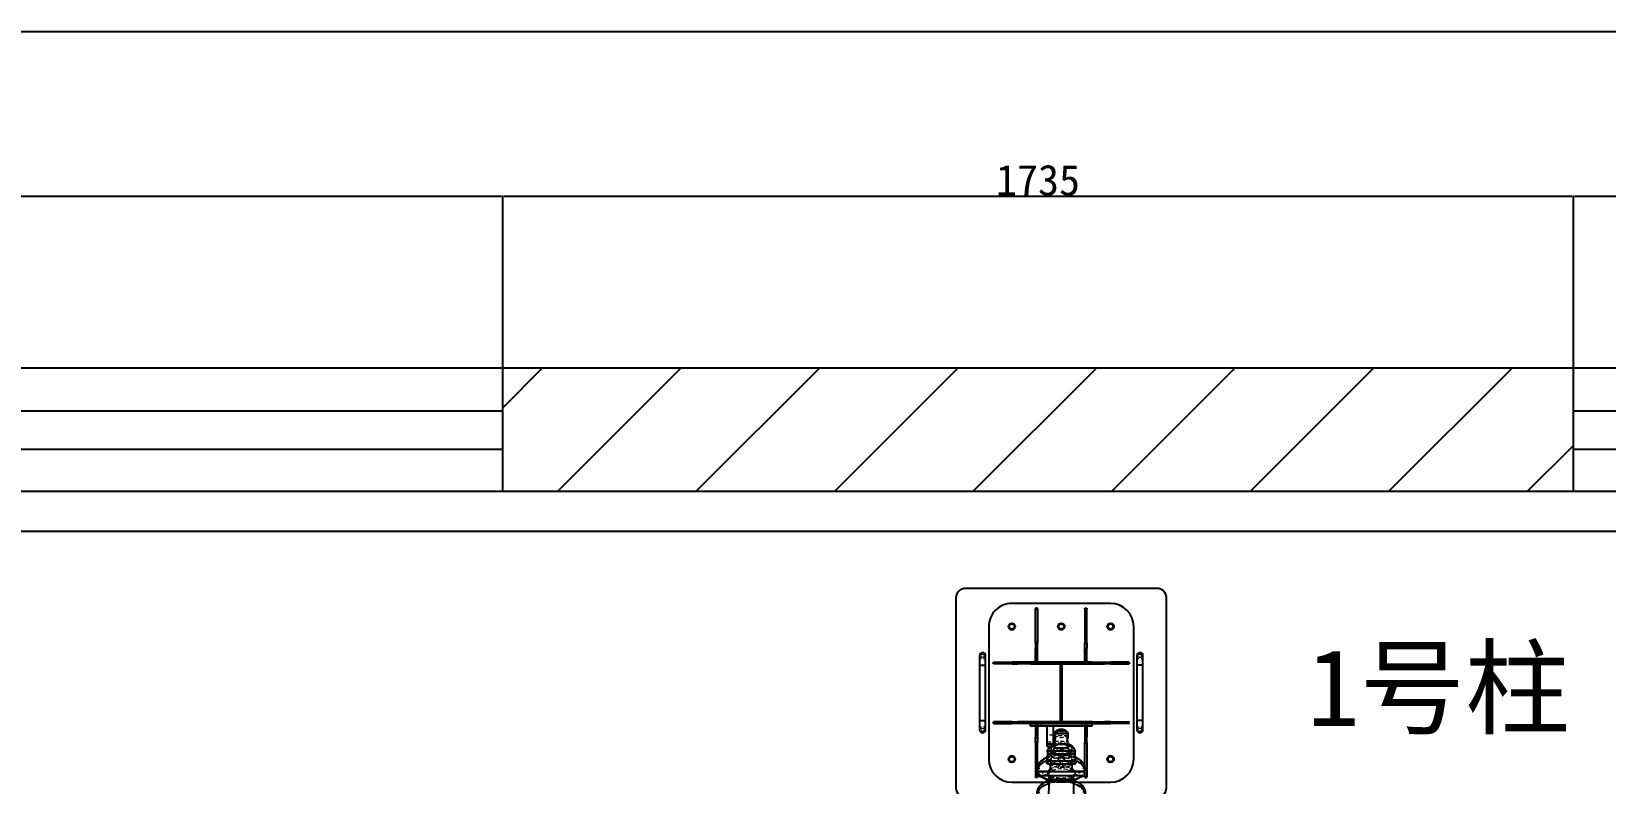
# Model space of a CAD drawing. Header units: millimetres. Extents: x 25083 to 52777, y 24772 to 45779.
# Drawn here: x 31513 to 34064, y 34560 to 35780 of the extents above; entities that cross this region are included whole.
import ezdxf

# ---------------------------------------------------------------- set-up
doc = ezdxf.new("R2010")
doc.units = ezdxf.units.MM
doc.linetypes.add('HIDDEN', pattern=[9.525, 6.35, -3.175])
doc.styles.get("Standard").update_dxf_attribs({"font": ''})
doc.styles.get('Standard').set_extended_font_data('SimSun')
doc.dimstyles.new('ISO-25', dxfattribs={"dimtxt": 2.5, "dimasz": 2.5, "dimexe": 1.25, "dimexo": 0.625, "dimtad": 1, "dimtxsty": 'Standard', "dimcen": 2.5, "dimadec": 0, "dimazin": 0, "dimtfac": 1, "dimtmove": 0, "dimatfit": 3, "dimfxl": 1, "dimarcsym": 0})

# ---------------------------------------------------------------- blocks, each defined once
blk = doc.blocks.new('*D731')
at = {"color": 0, "lineweight": -2}
for p, q in [((61615.6, 16427.5), (61615.6, 17174.5)), ((61618.1, 17173.3), (73543.1, 17173.3)), ((73545.6, 16427.5), (73545.6, 17174.5))]:
    blk.add_line(p, q, dxfattribs=at)
at = {"color": 0}
for points in [[(61618.1, 17173.7), (61618.1, 17172.9), (61615.6, 17173.3)], [(73543.1, 17172.9), (73543.1, 17173.7), (73545.6, 17173.3)]]:
    blk.add_solid(points, dxfattribs=at)
at = {"layer": 'DEFPOINTS', "color": 0}
for p in [(73545.6, 17173.3), (61615.6, 16426.9), (73545.6, 16426.9)]:
    blk.add_point(p, dxfattribs=at)
at = {"color": 0, "insert": (67580.6, 17199.2), "char_height": 50, "attachment_point": 5}
blk.add_mtext('11930', dxfattribs=at)
blk = doc.blocks.new('*D733')
at = {"color": 0, "lineweight": -2}
for p, q in [((62335.6, 16627.5), (62335.6, 16907.4)), ((62338.1, 16906.2), (64673.1, 16906.2)), ((64675.6, 16627.5), (64675.6, 16907.4))]:
    blk.add_line(p, q, dxfattribs=at)
at = {"color": 0}
for points in [[(62338.1, 16906.6), (62338.1, 16905.8), (62335.6, 16906.2)], [(64673.1, 16905.8), (64673.1, 16906.6), (64675.6, 16906.2)]]:
    blk.add_solid(points, dxfattribs=at)
at = {"layer": 'DEFPOINTS', "color": 0}
for p in [(64675.6, 16906.2), (62335.6, 16626.9), (64675.6, 16626.9)]:
    blk.add_point(p, dxfattribs=at)
at = {"color": 0, "insert": (63505.6, 16932.1), "char_height": 50, "attachment_point": 5}
blk.add_mtext('2340', dxfattribs=at)
blk = doc.blocks.new('*D734')
at = {"color": 0, "lineweight": -2}
for p, q in [((64675.6, 16627.5), (64675.6, 16907.4)), ((64678.1, 16906.2), (66408.1, 16906.2)), ((66410.6, 16627.5), (66410.6, 16907.4))]:
    blk.add_line(p, q, dxfattribs=at)
at = {"color": 0}
for points in [[(64678.1, 16906.6), (64678.1, 16905.8), (64675.6, 16906.2)], [(66408.1, 16905.8), (66408.1, 16906.6), (66410.6, 16906.2)]]:
    blk.add_solid(points, dxfattribs=at)
at = {"layer": 'DEFPOINTS', "color": 0}
for p in [(66410.6, 16906.2), (64675.6, 16626.9), (66410.6, 16626.9)]:
    blk.add_point(p, dxfattribs=at)
at = {"color": 0, "insert": (65543.1, 16931.8), "char_height": 50, "attachment_point": 5}
blk.add_mtext('1735', dxfattribs=at)
blk = doc.blocks.new('*D735')
at = {"color": 0, "lineweight": -2}
for p, q in [((66410.6, 16627.5), (66410.6, 16907.4)), ((66413.1, 16906.2), (68748.1, 16906.2)), ((68750.6, 16627.5), (68750.6, 16907.4))]:
    blk.add_line(p, q, dxfattribs=at)
at = {"color": 0}
for points in [[(66413.1, 16906.6), (66413.1, 16905.8), (66410.6, 16906.2)], [(68748.1, 16905.8), (68748.1, 16906.6), (68750.6, 16906.2)]]:
    blk.add_solid(points, dxfattribs=at)
at = {"layer": 'DEFPOINTS', "color": 0}
for p in [(68750.6, 16906.2), (66410.6, 16626.9), (68750.6, 16626.9)]:
    blk.add_point(p, dxfattribs=at)
at = {"color": 0, "insert": (67580.6, 16932.1), "char_height": 50, "attachment_point": 5}
blk.add_mtext('2340', dxfattribs=at)
blk = doc.blocks.new('*D925')
at = {"color": 0, "lineweight": -2}
for p, q in [((29677.9, 34881.7), (29677.9, 32448.3)), ((40733, 34757.6), (40733, 32448.3)), ((29680.4, 32449.5), (40730.5, 32449.5))]:
    blk.add_line(p, q, dxfattribs=at)
at = {"color": 0}
for points in [[(29680.4, 32450), (29680.4, 32449.1), (29677.9, 32449.5)], [(40730.5, 32449.1), (40730.5, 32450), (40733, 32449.5)]]:
    blk.add_solid(points, dxfattribs=at)
at = {"layer": 'DEFPOINTS', "color": 0}
for p in [(29677.9, 34882.3), (40733, 34758.3), (40733, 32449.5)]:
    blk.add_point(p, dxfattribs=at)
at = {"color": 0, "insert": (35205.4, 32451.6), "char_height": 2.5, "attachment_point": 5}
blk.add_mtext('11055,15', dxfattribs=at)
blk = doc.blocks.new('zw$9518')
at = {"color": 7, "linetype": 'Continuous', "lineweight": 25}
for p, q in [((277.5, 287.5), (62.5, 287.5)), ((125, 302.5), (110, 302.5)), ((110, 292.5), (125, 292.5)), ((215, 302.5), (125, 302.5)), ((125, 292.5), (215, 292.5)), ((230, 302.5), (215, 302.5)), ((215, 292.5), (230, 292.5)), ((120, 280), (123, 280)), ((120, 279.5), (120, 280)), ((123, 279.5), (120, 279.5)), ((120, 279.5), (120, 249.7)), ((123, 280), (123, 279.5)), ((123, 249.7), (123, 279.5)), ((220, 280), (217, 280)), ((217, 280), (217, 279.5)), ((217, 279.5), (220, 279.5)), ((217, 249.7), (217, 279.5)), ((220, 279.5), (220, 280)), ((220, 279.5), (220, 249.7)), ((25, 250), (25, 90)), ((120, 249.7), (123, 249.7)), ((120, 240.2), (120, 249.7)), ((123, 240.2), (120, 240.2)), ((120, 220), (120, 240.2)), ((123, 249.7), (123, 240.2)), ((123, 220), (123, 240.2)), ((220, 249.7), (217, 249.7)), ((217, 249.7), (217, 240.2)), ((217, 240.2), (220, 240.2)), ((217, 220), (217, 240.2)), ((220, 240.2), (220, 249.7)), ((220, 220), (220, 240.2)), ((315, 196.5), (315, 250)), ((32.5, 208.5), (32.5, 211.5)), ((32.5, 211.5), (33.9, 211.5)), ((33.9, 208.5), (32.5, 208.5)), ((33.9, 211.5), (33.9, 208.5)), ((89.6, 211.5), (33.9, 211.5)), ((33.9, 208.5), (89.6, 208.5)), ((89.6, 208.5), (89.6, 211.5)), ((89.6, 211.5), (98.2, 211.5)), ((98.2, 208.5), (89.6, 208.5)), ((98.2, 211.5), (98.2, 208.5)), ((120, 211.5), (98.2, 211.5)), ((120, 208.5), (98.2, 208.5)), ((120, 220), (120, 120)), ((123, 220), (120, 220)), ((123, 120), (123, 220)), ((220, 220), (217, 220)), ((217, 220), (217, 120)), ((224, 220), (220, 220)), ((220, 120), (220, 220)), ((224, 220), (224, 120)), ((224, 211.5), (241.8, 211.5)), ((224, 208.5), (241.8, 208.5)), ((241.8, 211.5), (241.8, 208.5)), ((250.4, 211.5), (241.8, 211.5)), ((241.8, 208.5), (250.4, 208.5)), ((250.4, 208.5), (250.4, 211.5)), ((250.4, 211.5), (306.1, 211.5)), ((289.4, 208.5), (250.4, 208.5)), ((299.3, 208.5), (296.4, 208.5)), ((297.5, 205.9), (297.5, 187.7)), ((297.5, 134.1), (297.5, 205.9)), ((306.1, 208.5), (302.9, 208.5)), ((310.3, 192.4), (303.9, 207.7)), ((303.9, 132.3), (303.9, 207.7)), ((306.1, 211.5), (306.1, 208.5)), ((307.5, 211.5), (306.1, 211.5)), ((306.1, 208.5), (307.5, 208.5)), ((307.5, 208.5), (307.5, 211.5)), ((239.6, 181), (236, 181)), ((240.2, 181), (237.2, 181)), ((243.1, 180.5), (244, 180.3)), ((248.4, 180.9), (247.9, 180.9)), ((259.1, 180.9), (248.5, 180.9)), ((259.1, 180.9), (259.1, 180.9)), ((259.1, 159.1), (259.1, 180.9)), ((259.1, 159.1), (259.1, 180.9)), ((264.1, 187.4), (264.1, 185.9)), ((268.8, 192.4), (265.5, 192.4)), ((280.1, 192.4), (269.1, 192.4)), ((280.1, 192.4), (280.1, 192.4)), ((280.1, 147.6), (280.1, 192.4)), ((280.1, 147.6), (280.1, 192.4)), ((285.1, 147.6), (285.1, 192.4)), ((297.5, 187.7), (285.1, 187.7)), ((297.5, 152.3), (297.5, 187.7)), ((310.3, 147.6), (310.3, 192.4)), ((342.5, 190.5), (313.3, 190.3)), ((217, 171.5), (123, 171.5)), ((123, 171.5), (123, 168.5)), ((123, 168.5), (217, 168.5)), ((217, 168.5), (217, 171.5)), ((253, 157.5), (224, 157.5)), ((232, 163), (232, 177)), ((236, 159), (239.6, 159)), ((237.2, 159), (240.2, 159)), ((247.9, 159.1), (248.5, 159.1)), ((248.5, 159.1), (259.1, 159.1)), ((253, 147.5), (253, 157.5)), ((253, 157.5), (257, 157.5)), ((257, 157.5), (257, 147.5)), ((259.1, 159.1), (259.1, 159.1)), ((264.1, 154.1), (264.1, 152.6)), ((32.5, 131.5), (32.5, 128.5)), ((33.9, 131.5), (32.5, 131.5)), ((32.5, 128.5), (33.9, 128.5)), ((33.9, 128.5), (33.9, 131.5)), ((33.9, 131.5), (89.6, 131.5)), ((89.6, 128.5), (33.9, 128.5)), ((89.6, 131.5), (89.6, 128.5)), ((98.2, 131.5), (89.6, 131.5)), ((89.6, 128.5), (98.2, 128.5)), ((98.2, 128.5), (98.2, 131.5)), ((120, 131.5), (98.2, 131.5)), ((120, 128.5), (98.2, 128.5)), ((253, 147.5), (224, 147.5)), ((224, 131.5), (241.8, 131.5)), ((224, 128.5), (241.8, 128.5)), ((241.8, 128.5), (241.8, 131.5)), ((241.8, 131.5), (250.4, 131.5)), ((250.4, 128.5), (241.8, 128.5)), ((250.4, 131.5), (250.4, 128.5)), ((289.4, 131.5), (250.4, 131.5)), ((250.4, 128.5), (306.1, 128.5)), ((257, 147.5), (253, 147.5)), ((265.5, 147.6), (268.8, 147.6)), ((269.1, 147.6), (280.1, 147.6)), ((280.1, 147.6), (280.1, 147.6)), ((285.1, 152.3), (297.5, 152.3)), ((299.3, 131.5), (296.4, 131.5)), ((297.5, 152.3), (297.5, 134.1)), ((306.1, 131.5), (302.9, 131.5)), ((303.9, 132.3), (310.3, 147.6)), ((306.1, 128.5), (306.1, 131.5)), ((306.1, 131.5), (307.5, 131.5)), ((307.5, 128.5), (306.1, 128.5)), ((307.5, 131.5), (307.5, 128.5)), ((313.3, 149.7), (342.5, 149.5)), ((315, 90), (315, 143.5)), ((120, 120), (123, 120)), ((120, 120), (120, 99.8)), ((123, 120), (123, 99.8)), ((217, 120), (220, 120)), ((217, 120), (217, 99.8)), ((224, 120), (220, 120)), ((220, 120), (220, 99.8)), ((123, 99.8), (120, 99.8)), ((120, 99.8), (120, 90.3)), ((120, 90.3), (123, 90.3)), ((120, 60.5), (120, 90.3)), ((123, 90.3), (123, 99.8)), ((123, 90.3), (123, 60.5)), ((217, 99.8), (220, 99.8)), ((217, 90.3), (217, 99.8)), ((220, 90.3), (217, 90.3)), ((217, 90.3), (217, 60.5)), ((220, 99.8), (220, 90.3)), ((220, 60.5), (220, 90.3)), ((62.5, 52.5), (277.5, 52.5)), ((123, 60.5), (120, 60.5)), ((120, 60.5), (120, 60)), ((120, 60), (123, 60)), ((123, 60), (123, 60.5)), ((217, 60.5), (220, 60.5)), ((217, 60), (217, 60.5)), ((220, 60), (217, 60)), ((220, 60.5), (220, 60)), ((125, 47.5), (110, 47.5)), ((110, 37.5), (125, 37.5)), ((215, 47.5), (125, 47.5)), ((125, 37.5), (215, 37.5)), ((230, 47.5), (215, 47.5)), ((215, 37.5), (230, 37.5))]:
    blk.add_line(p, q, dxfattribs=at)
at = {"color": 8, "linetype": 'Continuous', "lineweight": 25}
for p, q in [((125, 302.5), (125, 292.5)), ((215, 302.5), (215, 292.5)), ((236, 159), (236, 181)), ((237, 181), (237.2, 181)), ((264.1, 152.6), (264.1, 187.4)), ((264.1, 154.1), (264.1, 185.9)), ((269.1, 147.6), (269.1, 192.4)), ((313.3, 149.7), (313.3, 190.3)), ((237.2, 159), (237, 159)), ((125, 37.5), (125, 47.5)), ((215, 37.5), (215, 47.5))]:
    blk.add_line(p, q, dxfattribs=at)
at = {"color": 7, "linetype": 'HIDDEN', "lineweight": 18}
for p, q in [((125, 292.5), (125, 302.5)), ((215, 292.5), (215, 302.5)), ((123, 252), (120, 252)), ((120, 243), (123, 243)), ((123, 235), (120, 235)), ((220, 252), (217, 252)), ((217, 243), (220, 243)), ((217, 235), (220, 235)), ((88, 211.5), (88, 208.5)), ((97, 208.5), (97, 211.5)), ((102, 211.5), (102, 208.5)), ((220, 212), (217, 212)), ((224, 212), (220, 212)), ((220, 211.5), (224, 211.5)), ((220, 208.5), (224, 208.5)), ((238, 211.5), (238, 208.5)), ((243, 211.5), (243, 208.5)), ((252, 208.5), (252, 211.5)), ((296.4, 208.5), (289.4, 208.5)), ((302.9, 208.5), (299.3, 208.5)), ((217, 203), (220, 203)), ((220, 203), (224, 203)), ((236, 181), (236, 159)), ((239.5, 180.9), (239.5, 159.1)), ((256.9, 180.9), (248.4, 180.9)), ((248.5, 159.1), (248.5, 180.9)), ((264.1, 187.4), (264.1, 152.6)), ((264.1, 185.9), (264.1, 154.1)), ((274.9, 192.4), (268.8, 192.4)), ((269.1, 192.4), (269.1, 147.6)), ((285.1, 187.7), (279.2, 187.7)), ((328.3, 190.5), (303.3, 190.3)), ((313.3, 190.3), (313.3, 149.7)), ((315, 143.5), (315, 196.5)), ((238.5, 157.5), (238.5, 147.5)), ((248.5, 159.1), (256.9, 159.1)), ((249.5, 147.5), (249.5, 157.5)), ((253, 157.5), (253, 147.5)), ((256.9, 159.1), (257, 159.1)), ((88, 131.5), (88, 128.5)), ((97, 128.5), (97, 131.5)), ((102, 128.5), (102, 131.5)), ((220, 137), (217, 137)), ((217, 128), (220, 128)), ((224, 137), (220, 137)), ((220, 131.5), (224, 131.5)), ((220, 128.5), (224, 128.5)), ((220, 128), (224, 128)), ((238, 128.5), (238, 131.5)), ((243, 131.5), (243, 128.5)), ((252, 128.5), (252, 131.5)), ((268.8, 147.6), (274.9, 147.6)), ((279.2, 152.3), (285.1, 152.3)), ((296.4, 131.5), (289.4, 131.5)), ((302.9, 131.5), (299.3, 131.5)), ((303.3, 149.7), (328.3, 149.5)), ((123, 105), (120, 105)), ((217, 105), (220, 105)), ((123, 97), (120, 97)), ((120, 88), (123, 88)), ((220, 97), (217, 97)), ((217, 88), (220, 88)), ((125, 47.5), (125, 37.5)), ((215, 47.5), (215, 37.5))]:
    blk.add_line(p, q, dxfattribs=at)
blk.add_lwpolyline([(0, 15), (0, 325, -0.414214), (15, 340), (325, 340, -0.414214), (340, 325), (340, 15, -0.414214), (325, 0), (15, 0, -0.414214)], format="xyb", close=True)
at = {"color": 7, "linetype": 'HIDDEN', "lineweight": 18, "flags": 128}
for points in [[(289.8, 134.1), (288, 134.3), (286.1, 134.8), (284.3, 135.7), (282.6, 136.9), (280.9, 138.5), (279.4, 140.4), (277.9, 142.5), (276.5, 144.9), (275.3, 147.6), (274.2, 150.5), (273.3, 153.6), (272.5, 156.9), (271.9, 160.3), (271.5, 163.8), (271.3, 167.3), (271.3, 170.9), (271.4, 174.5), (271.7, 178), (272.2, 181.4), (272.9, 184.8), (273.7, 187.9), (274.7, 190.9), (275.9, 193.7), (277.2, 196.3), (278.6, 198.6), (280.1, 200.6), (281.8, 202.3), (283.5, 203.7), (285.2, 204.8), (287, 205.5), (288.9, 205.8), (290.7, 205.8), (292.6, 205.5), (294.4, 204.8), (296.2, 203.7), (297.9, 202.3), (299.5, 200.6), (301, 198.6), (302.4, 196.3), (303.7, 193.7), (304.9, 190.9), (305.9, 187.9), (306.7, 184.8), (307.4, 181.4), (307.9, 178), (308.2, 174.5), (308.4, 170.9), (308.3, 167.3), (308.1, 163.8), (307.7, 160.3), (307.1, 156.9), (306.3, 153.6), (305.4, 150.5), (304.3, 147.6), (303.1, 144.9), (301.7, 142.5), (300.3, 140.4), (298.7, 138.5), (297, 136.9), (295.3, 135.7), (293.5, 134.8), (291.7, 134.3), (289.8, 134.1)], [(328.4, 133.8), (326.5, 134), (324.6, 134.6), (322.8, 135.4), (321.1, 136.7), (319.4, 138.2), (317.8, 140.1), (316.3, 142.3), (315, 144.8), (313.7, 147.5), (312.6, 150.4), (311.7, 153.5), (310.9, 156.8), (310.4, 160.2), (309.9, 163.7), (309.7, 167.3), (309.7, 170.9), (309.8, 174.5), (310.1, 178), (310.6, 181.5), (311.3, 184.9), (312.2, 188.1), (313.2, 191.1), (314.3, 193.9), (315.6, 196.5), (317.1, 198.8), (318.6, 200.9), (320.2, 202.6), (322, 204), (323.7, 205), (325.6, 205.8), (327.4, 206.1), (329.3, 206.1), (331.1, 205.8), (333, 205), (334.8, 204), (336.5, 202.6), (338.1, 200.9), (339.6, 198.8), (341.1, 196.5), (342.4, 193.9), (343.5, 191.1), (344.5, 188.1), (345.4, 184.9), (346.1, 181.5), (346.6, 178), (346.9, 174.5), (347, 170.9), (347, 167.3), (346.8, 163.7), (346.4, 160.2), (345.8, 156.8), (345, 153.5), (344.1, 150.4), (343, 147.5), (341.7, 144.8), (340.4, 142.3), (338.9, 140.1), (337.3, 138.2), (335.6, 136.7), (333.9, 135.4), (332.1, 134.6), (330.2, 134), (328.4, 133.8)], [(232, 174.5), (232.4, 176), (233.1, 177.6), (233.8, 178.9), (234.7, 179.9), (235.7, 180.6), (236.7, 180.9), (237, 181)], [(237.2, 181), (237.7, 180.9), (238.7, 180.6), (239.6, 179.9), (240.5, 178.9), (241.3, 177.6), (241.9, 176), (242.4, 174.3), (242.7, 172.4), (242.8, 170.5), (242.8, 168.5), (242.6, 166.6), (242.2, 164.8), (241.6, 163.2), (240.9, 161.7), (240.1, 160.6), (239.2, 159.7), (238.2, 159.2), (237.2, 159)], [(251.6, 173.7), (251.7, 174.3), (252.2, 176), (252.8, 177.5), (253.6, 178.8), (254.4, 179.8), (255.4, 180.5), (256.4, 180.9), (257.4, 180.9), (258.4, 180.5), (259.3, 179.8), (260.2, 178.8), (261, 177.5), (261.6, 176), (262.1, 174.3), (262.4, 172.4), (262.5, 170.5), (262.5, 168.5), (262.3, 166.6), (261.9, 164.8), (261.3, 163.2), (260.6, 161.8), (259.8, 160.6), (258.9, 159.8), (257.9, 159.3), (256.9, 159.1), (256.9, 159.1)], [(251.6, 173.6), (251.7, 174.3), (252.2, 176), (252.8, 177.5), (253.6, 178.8), (254.4, 179.8), (255.4, 180.5), (256.4, 180.9), (257.4, 180.9), (258.4, 180.5), (259.3, 179.8), (260.2, 178.8), (261, 177.5), (261.6, 176), (262.1, 174.3), (262.4, 172.4), (262.5, 170.5), (262.5, 168.5), (262.3, 166.6), (261.9, 164.8), (261.3, 163.2), (260.6, 161.8), (259.8, 160.6), (258.9, 159.8), (257.9, 159.3), (256.9, 159.1), (256.9, 159.1)], [(261.2, 152.6), (259.9, 152.8), (258.7, 153.3), (257.4, 154.2), (256.3, 155.4), (255.3, 156.8), (254.4, 158.6), (253.6, 160.6), (253, 162.8), (252.5, 165.1), (252.3, 167.5), (252.2, 170), (252.3, 172.5), (252.5, 174.9), (253, 177.2), (253.6, 179.4), (254.4, 181.4), (255.3, 183.2), (256.3, 184.6), (257.4, 185.8), (258.7, 186.7), (259.9, 187.2), (261.2, 187.4), (262.5, 187.2), (263.7, 186.7), (264.9, 185.8), (266.1, 184.6), (267.1, 183.2), (268, 181.4), (268.8, 179.4), (269.4, 177.2), (269.8, 174.9), (270.1, 172.5), (270.2, 170), (270.1, 167.5), (269.8, 165.1), (269.4, 162.8), (268.8, 160.6), (268, 158.6), (267.1, 156.8), (266.1, 155.4), (264.9, 154.2), (263.7, 153.3), (262.5, 152.8), (261.2, 152.6)], [(261.2, 154.1), (260, 154.3), (258.8, 154.8), (257.6, 155.7), (256.6, 156.9), (255.6, 158.3), (254.8, 160.1), (254.1, 162), (253.5, 164.2), (253.2, 166.5), (253, 168.8), (253, 171.2), (253.2, 173.5), (253.5, 175.8), (254.1, 178), (254.8, 179.9), (255.6, 181.7), (256.6, 183.1), (257.6, 184.3), (258.8, 185.2), (260, 185.7), (261.2, 185.9), (262.4, 185.7), (263.6, 185.2), (264.8, 184.3), (265.8, 183.1), (266.8, 181.7), (267.6, 179.9), (268.3, 178), (268.8, 175.8), (269.2, 173.5), (269.4, 171.2), (269.4, 168.8), (269.2, 166.5), (268.8, 164.2), (268.3, 162), (267.6, 160.1), (266.8, 158.3), (265.8, 156.9), (264.8, 155.7), (263.6, 154.8), (262.4, 154.3), (261.2, 154.1)], [(274.9, 147.6), (273.4, 147.8), (272, 148.3), (270.6, 149.2), (269.3, 150.4), (268.1, 151.9), (267, 153.7), (266, 155.7), (265.1, 158), (264.4, 160.5), (263.9, 163.1), (263.5, 165.8), (263.3, 168.6), (263.3, 171.4), (263.5, 174.2), (263.9, 176.9), (264.4, 179.5), (265.1, 182), (266, 184.3), (267, 186.3), (268.1, 188.1), (269.3, 189.6), (270.6, 190.8), (272, 191.7), (273.4, 192.2), (274.9, 192.4), (276.3, 192.2), (277.8, 191.7), (279.2, 190.8), (280.5, 189.6), (281.7, 188.1), (282.8, 186.3), (283.8, 184.3), (284.7, 182), (285.4, 179.5), (285.9, 176.9), (286.3, 174.2), (286.5, 171.4), (286.5, 168.6), (286.3, 165.8), (285.9, 163.1), (285.4, 160.5), (284.7, 158), (283.8, 155.7), (282.8, 153.7), (281.7, 151.9), (280.5, 150.4), (279.2, 149.2), (277.8, 148.3), (276.3, 147.8), (274.9, 147.6)], [(274.9, 147.6), (273.4, 147.8), (272, 148.3), (270.6, 149.2), (269.3, 150.4), (268.1, 151.9), (267, 153.7), (266, 155.7), (265.1, 158), (264.4, 160.5), (263.9, 163.1), (263.5, 165.8), (263.3, 168.6), (263.3, 171.4), (263.5, 174.2), (263.9, 176.9), (264.4, 179.5), (265.1, 182), (266, 184.3), (267, 186.3), (268.1, 188.1), (269.3, 189.6), (270.6, 190.8), (272, 191.7), (273.4, 192.2), (274.9, 192.4), (276.3, 192.2), (277.8, 191.7), (279.2, 190.8), (280.5, 189.6), (281.7, 188.1), (282.8, 186.3), (283.8, 184.3), (284.7, 182), (285.4, 179.5), (285.9, 176.9), (286.3, 174.2), (286.4, 171.4), (286.4, 168.6), (286.3, 165.8), (285.9, 163.1), (285.4, 160.5), (284.7, 158), (283.8, 155.7), (282.8, 153.7), (281.7, 151.9), (280.5, 150.4), (279.2, 149.2), (277.8, 148.3), (276.3, 147.8), (274.9, 147.6)], [(265.5, 192.4), (266.9, 192.2), (268.3, 191.7), (269.7, 190.8), (271, 189.6), (272.3, 188.1), (273.4, 186.3), (274.4, 184.3), (275.3, 182), (276, 179.5), (276.5, 176.9), (276.8, 174.2), (277, 171.4), (277, 168.6), (276.8, 165.8), (276.5, 163.1), (276, 160.5), (275.3, 158), (274.4, 155.7), (273.4, 153.7), (272.3, 151.9), (271, 150.4), (269.7, 149.2), (268.3, 148.3), (266.9, 147.8), (265.5, 147.6)], [(279.2, 147.6), (277.7, 147.8), (276.3, 148.3), (274.9, 149.2), (273.6, 150.4), (272.4, 151.9), (271.2, 153.7), (270.2, 155.7), (269.4, 158), (268.7, 160.5), (268.2, 163.1), (267.8, 165.8), (267.6, 168.6), (267.6, 171.4), (267.8, 174.2), (268.2, 176.9), (268.7, 179.5), (269.4, 182), (270.2, 184.3), (271.2, 186.3), (272.4, 188.1), (273.6, 189.6), (274.9, 190.8), (276.3, 191.7), (277.7, 192.2), (279.2, 192.4), (280.6, 192.2), (282.1, 191.7), (283.4, 190.8), (284.8, 189.6), (286, 188.1), (287.1, 186.3), (288.1, 184.3), (289, 182), (289.7, 179.5), (290.2, 176.9), (290.5, 174.2), (290.7, 171.4), (290.7, 168.6), (290.5, 165.8), (290.2, 163.1), (289.7, 160.5), (289, 158), (288.1, 155.7), (287.1, 153.7), (286, 151.9), (284.8, 150.4), (283.4, 149.2), (282.1, 148.3), (280.6, 147.8), (279.2, 147.6)], [(279.2, 152.3), (277.9, 152.4), (276.6, 153), (275.4, 153.9), (274.2, 155.1), (273.2, 156.6), (272.2, 158.4), (271.5, 160.4), (270.8, 162.6), (270.4, 165), (270.1, 167.5), (270, 170), (270.1, 172.5), (270.4, 175), (270.8, 177.4), (271.5, 179.6), (272.2, 181.6), (273.2, 183.4), (274.2, 184.9), (275.4, 186.1), (276.6, 187), (277.9, 187.6), (279.2, 187.7), (280.5, 187.6), (281.8, 187), (283, 186.1), (284.1, 184.9), (285.2, 183.4), (286.1, 181.6), (286.9, 179.6), (287.5, 177.4), (288, 175), (288.3, 172.5), (288.4, 170), (288.3, 167.5), (288, 165), (287.5, 162.6), (286.9, 160.4), (286.1, 158.4), (285.2, 156.6), (284.1, 155.1), (283, 153.9), (281.8, 153), (280.5, 152.4), (279.2, 152.3)], [(289.8, 152.3), (288.5, 152.4), (287.2, 153), (286, 153.9), (284.8, 155.1), (283.8, 156.6), (282.8, 158.4), (282.1, 160.4), (281.4, 162.6), (281, 165), (280.7, 167.5), (280.6, 170), (280.7, 172.5), (281, 175), (281.4, 177.4), (282.1, 179.6), (282.8, 181.6), (283.8, 183.4), (284.8, 184.9), (286, 186.1), (287.2, 187), (288.5, 187.6), (289.8, 187.7), (291.1, 187.6), (292.4, 187), (293.6, 186.1), (294.7, 184.9), (295.8, 183.4), (296.7, 181.6), (297.5, 179.6), (298.1, 177.4), (298.6, 175), (298.9, 172.5), (299, 170), (298.9, 167.5), (298.6, 165), (298.1, 162.6), (297.5, 160.4), (296.7, 158.4), (295.8, 156.6), (294.7, 155.1), (293.6, 153.9), (292.4, 153), (291.1, 152.4), (289.8, 152.3)], [(293.8, 152.3), (292.9, 153.7), (291.9, 155.7), (291, 158), (290.3, 160.5), (289.8, 163.1), (289.4, 165.8), (289.2, 168.6), (289.2, 171.4), (289.4, 174.2), (289.8, 176.9), (290.3, 179.5), (291, 182), (291.9, 184.3), (292.9, 186.3), (293.8, 187.7)], [(303.3, 149.7), (301.9, 149.9), (300.5, 150.4), (299.2, 151.3), (298, 152.6), (296.8, 154.1), (295.8, 155.9), (294.9, 158), (294.1, 160.3), (293.5, 162.7), (293.1, 165.3), (292.9, 168), (292.8, 170.7), (293, 173.4), (293.3, 176), (293.8, 178.5), (294.5, 180.9), (295.3, 183.1), (296.3, 185), (297.4, 186.7), (298.6, 188.1), (299.9, 189.2), (301.2, 189.9), (302.6, 190.2), (304, 190.2), (305.4, 189.9), (306.7, 189.2), (308, 188.1), (309.2, 186.7), (310.3, 185), (311.3, 183.1), (312.1, 180.9), (312.8, 178.5), (313.3, 176), (313.6, 173.4), (313.8, 170.7), (313.7, 168), (313.5, 165.3), (313.1, 162.7), (312.5, 160.3), (311.7, 158), (310.8, 155.9), (309.8, 154.1), (308.6, 152.6), (307.4, 151.3), (306.1, 150.4), (304.7, 149.9), (303.3, 149.7)], [(297.5, 191.4), (297.9, 191.7), (299.3, 192.2), (300.8, 192.4), (302.2, 192.2), (303.7, 191.7), (305, 190.8), (306.4, 189.6), (307.6, 188.1), (308.7, 186.3), (309.7, 184.3), (310.5, 182), (311.2, 179.5), (311.8, 176.9), (312.1, 174.2), (312.3, 172)], [(233.7, 163), (232.9, 163.2), (232.1, 163.8), (231.4, 164.7), (230.8, 165.8), (230.4, 167.2), (230.2, 168.8), (230.1, 170.4), (230.3, 172), (230.6, 173.5), (231.1, 174.8), (231.7, 175.8), (232.5, 176.5), (233.3, 176.9), (234.1, 176.9), (235, 176.5), (235.7, 175.8), (236.4, 174.8), (236.9, 173.5), (237.2, 172), (237.3, 170.4), (237.3, 168.8), (237, 167.2), (236.6, 165.8), (236, 164.7), (235.3, 163.8), (234.6, 163.2), (233.7, 163)], [(237, 159), (236.1, 159.2), (235.2, 159.7), (234.3, 160.6), (233.4, 161.7), (232.7, 163.2), (232.2, 164.8), (232, 165.5)], [(256.9, 159.1), (255.9, 159.3), (254.9, 159.8), (254, 160.6), (253.2, 161.8), (252.5, 163.2), (251.9, 164.8), (251.6, 166.4)], [(256.9, 159.1), (255.9, 159.3), (254.9, 159.8), (254, 160.6), (253.2, 161.8), (252.5, 163.2), (251.9, 164.8), (251.6, 166.3)], [(257, 154.7), (256.5, 155.7), (255.8, 157.5)], [(312.1, 165.3), (311.8, 163.1), (311.2, 160.5), (310.5, 158), (309.7, 155.7), (308.7, 153.7), (307.6, 151.9), (306.4, 150.4), (305, 149.2), (303.7, 148.3), (302.2, 147.8), (300.8, 147.6)]]:
    blk.add_lwpolyline(points, dxfattribs=at)
at = {"color": 7, "linetype": 'Continuous', "lineweight": 25, "flags": 128}
for points in [[(279.5, 192.4), (279.7, 192.9), (280.9, 195.7), (282.3, 198.2), (283.8, 200.5), (285.3, 202.5), (287, 204.2), (288.8, 205.6), (290.6, 206.6), (292.4, 207.3), (294.3, 207.7), (296.2, 207.7), (298, 207.3), (298.1, 207.3)], [(317.2, 190.3), (318.2, 193.1), (319.4, 195.9), (320.7, 198.5), (322.2, 200.8), (323.8, 202.8), (325.5, 204.5), (327.3, 205.9), (329.1, 206.9), (330.9, 207.6), (332.8, 208), (334.7, 208), (336.6, 207.6), (338.5, 206.9), (340.3, 205.9), (341.8, 204.7)], [(295.2, 132.3), (293.3, 132.4), (291.5, 133), (289.6, 133.8), (287.9, 135), (286.2, 136.6), (284.5, 138.4), (283, 140.6), (281.6, 143), (280.3, 145.7), (279.5, 147.6)], [(298.1, 132.7), (297.1, 132.4), (295.2, 132.3)], [(333.8, 132), (331.9, 132.2), (330, 132.7), (328.2, 133.6), (326.4, 134.8), (324.6, 136.3), (323, 138.2), (321.5, 140.4), (320, 142.8), (318.8, 145.5), (317.6, 148.4), (317.2, 149.7)]]:
    blk.add_lwpolyline(points, dxfattribs=at)
at = {"color": 8, "linetype": 'Continuous', "lineweight": 25, "flags": 128}
for points in [[(255.3, 180.9), (255.7, 182), (256.5, 184.3), (257.5, 186.3), (258.7, 188.1), (259.9, 189.6), (261.2, 190.8), (262.6, 191.7), (264, 192.2), (265.5, 192.4), (265.5, 192.4)], [(255.8, 157.5), (255.7, 158), (255.3, 159.1)], [(265.5, 147.6), (264, 147.8), (262.6, 148.3), (261.2, 149.2), (259.9, 150.4), (258.7, 151.9), (257.5, 153.7), (257, 154.7)]]:
    blk.add_lwpolyline(points, dxfattribs=at)
at = {"color": 7, "linetype": 'HIDDEN', "lineweight": 18}
for centre, radius in [((110, 297.5), 2.6), ((230, 297.5), 2.6), ((277.5, 170), 5.5), ((277.5, 170), 4.25), ((110, 42.5), 2.6), ((230, 42.5), 2.6)]:
    blk.add_circle(centre, radius, dxfattribs=at)
at = {"color": 7, "linetype": 'Continuous', "lineweight": 25}
for centre, radius in [((62.5, 250), 5.5), ((277.5, 250), 5.5), ((62.5, 250), 4.25), ((277.5, 250), 4.25), ((62.5, 170), 5.5), ((62.5, 170), 4.25), ((62.5, 90), 5.5), ((62.5, 90), 4.25), ((277.5, 90), 5.5), ((277.5, 90), 4.25)]:
    blk.add_circle(centre, radius, dxfattribs=at)
for centre, radius, start, end in [((62.5, 250), 37.5, 90, 180), ((110, 297.5), 5, 90, 270), ((230, 297.5), 5, 270, 90), ((277.5, 250), 37.5, 0, 90), ((301.1, 205.4), 3.62, 40.5063, 172.1351), ((236, 177), 4, 89.8483, 180), ((259.1, 185.9), 5, 269.8484, 359.8482), ((269.1, 187.4), 5, 90.004, 179.9398), ((282.6, 191.4), 2.7, 22.1169, 157.5797), ((303.8, 181.3), 12, 121.9029, 147.2293), ((274.5, 178.6), 39, 18.2795, 33.0856), ((313.3, 193.4), 3.09, 198.951, 270.3556), ((236, 163), 4, 180, 270.1517), ((259.1, 154.1), 5, 0.1518, 90.1516), ((269.1, 152.6), 5, 180.0602, 269.996), ((282.6, 148.6), 2.7, 202.4203, 337.8831), ((303.8, 158.7), 12, 212.7707, 238.0971), ((301.1, 134.6), 3.62, 187.8649, 319.4937), ((274.7, 161.3), 38.7, 327.0212, 341.7793), ((313.3, 146.6), 3.09, 89.6444, 161.049), ((62.5, 90), 37.5, 180, 270), ((277.5, 90), 37.5, 270, 0), ((110, 42.5), 5, 90, 270), ((230, 42.5), 5, 270, 90)]:
    blk.add_arc(centre, radius, start, end, dxfattribs=at)
at = {"color": 7, "linetype": 'HIDDEN', "lineweight": 18}
for centre, radius, start, end in [((110, 297.5), 5, 270, 90), ((230, 297.5), 5, 90, 270), ((292, 190.7), 17.7, 31.1762, 70.0812), ((294.7, 170), 40.8, 164.4836, 195.5164), ((342.2, 170), 66.5, 160.338, 199.662), ((247.2, 170), 67.6, 342.0463, 17.9537), ((382.4, 170), 68.4, 162.7255, 197.2745), ((300.9, 154.3), 6.69, 239.5395, 269.0979), ((292.4, 148.9), 17.2, 289.3066, 329.7243), ((110, 42.5), 5, 270, 90), ((230, 42.5), 5, 90, 270)]:
    blk.add_arc(centre, radius, start, end, dxfattribs=at)
at = {"color": 8, "linetype": 'Continuous', "lineweight": 25}
blk.add_arc((251.7, 170), 20.2, 166.9779, 193.0221, dxfattribs=at)
at = {"color": 7, "linetype": 'Continuous', "lineweight": 25}
for points, knots in [([(298.4, 207.8), (297.9, 208), (296.7, 208.5), (294.8, 208.9), (292.8, 209.1), (290.7, 208.9), (288.7, 208.4), (286.8, 207.6), (284.9, 206.5), (283.1, 205.1), (281.3, 203.4), (279.7, 201.5), (278.1, 199.2), (276.7, 196.8), (275.6, 194.5), (275, 192.9), (274.8, 192.4)], [0, 0, 0, 0, 0.056524, 0.130019, 0.201894, 0.272903, 0.343776, 0.415266, 0.488102, 0.562707, 0.639119, 0.717018, 0.795888, 0.875221, 0.954608, 1, 1, 1, 1]), ([(341.9, 204.7), (341.8, 204.8), (341.1, 205.5), (339.8, 206.6), (337.8, 207.8), (335.7, 208.6), (333.6, 209.2), (331.6, 209.3), (329.5, 209.2), (327.5, 208.7), (325.5, 208), (323.6, 206.9), (321.8, 205.6), (320, 204), (318.4, 202), (316.8, 199.8), (315.4, 197.4), (314.1, 194.7), (313.1, 192.3), (312.6, 190.8), (312.5, 190.3)], [0, 0, 0, 0, 0.0091553, 0.072015, 0.133753, 0.1939628, 0.2525509, 0.3098042, 0.3662932, 0.4226141, 0.4793391, 0.5370629, 0.596155, 0.6566854, 0.718434, 0.781006, 0.8439942, 0.907066, 0.9700273, 1, 1, 1, 1]), ([(232.6, 178.9), (232.5, 178.9), (232.1, 178.5), (231.5, 177.6), (230.7, 176.2), (230.1, 174.6), (229.7, 172.8), (229.5, 171), (229.5, 169.1), (229.7, 167.3), (230.1, 165.5), (230.7, 163.8), (231.6, 162.3), (232.2, 161.4), (232.6, 161.1), (232.6, 161.1)], [0, 0, 0, 0, 0.015563, 0.095404, 0.181207, 0.271478, 0.362419, 0.452529, 0.542171, 0.632241, 0.723502, 0.817185, 0.914393, 0.997821, 1, 1, 1, 1]), ([(248.5, 180.9), (248.5, 180.9), (248.4, 180.9), (247.7, 180.6), (246.7, 180.3), (245.3, 180), (243.8, 179.9), (242.4, 180.1), (241.1, 180.4), (240.1, 180.7), (239.6, 180.9), (239.6, 180.9), (239.6, 180.9)], [0, 0, 0, 0, 0.0939439, 0.1932094, 0.29848, 0.409161, 0.5154184, 0.6135007, 0.71283, 0.8203103, 0.9309755, 1, 1, 1, 1]), ([(240.2, 180.9), (240.3, 180.9), (240.6, 181), (241.4, 180.8), (242.4, 180.6), (242.9, 180.5), (243.1, 180.5)], [0, 0, 0, 0, 0.1310985, 0.5120549, 0.9023543, 1, 1, 1, 1]), ([(265.5, 192.4), (265.3, 192.4), (264.6, 192.4), (263.3, 192.2), (261.6, 191.7), (260, 190.9), (258.6, 189.8), (257.2, 188.4), (255.9, 186.8), (254.8, 184.9), (253.8, 182.9), (253.4, 181.5), (253.1, 180.9)], [0, 0, 0, 0, 0.029157, 0.130133, 0.230405, 0.331964, 0.436786, 0.546401, 0.66139, 0.7809, 0.902936, 1, 1, 1, 1]), ([(275.4, 193.9), (275.1, 193.8), (274.3, 193.7), (273.1, 193.2), (272.3, 192.6), (271.9, 192.4)], [0, 0, 0, 0, 0.2231723, 0.6515112, 1, 1, 1, 1]), ([(239.6, 159.1), (239.6, 159.1), (239.5, 159.1), (240, 159.2), (240.9, 159.5), (242.1, 159.9), (243.6, 160.1), (245.1, 160), (246.4, 159.8), (247.6, 159.4), (248.3, 159.2), (248.6, 159), (248.5, 159.1), (248.5, 159.1)], [0, 0, 0, 0, 0.0579671, 0.1563968, 0.2589026, 0.3684065, 0.4777724, 0.5783767, 0.6758941, 0.7800371, 0.890589, 0.9977542, 1, 1, 1, 1]), ([(243.1, 159.5), (242.6, 159.4), (241.6, 159.2), (240.6, 159), (240.3, 159.1), (240.2, 159.1)], [0, 0, 0, 0, 0.416271, 0.833373, 1, 1, 1, 1]), ([(244.1, 159.7), (243.8, 159.7), (243.5, 159.6), (243.2, 159.6), (243.1, 159.5)], [0, 0, 0, 0, 0.671496, 1, 1, 1, 1]), ([(253.2, 159.1), (253.3, 158.6), (253.5, 158), (253.7, 157.5), (253.7, 157.5)], [0, 0, 0, 0, 0.9073437, 1, 1, 1, 1]), ([(257, 151.9), (257.1, 151.8), (257.6, 151.2), (258.6, 150.2), (260, 149.1), (261.6, 148.3), (263.2, 147.8), (264.5, 147.6), (265.3, 147.6), (265.5, 147.6)], [0, 0, 0, 0, 0.035921, 0.231937, 0.418867, 0.597736, 0.770892, 0.940792, 1, 1, 1, 1]), ([(271.9, 147.6), (272.2, 147.4), (272.9, 146.9), (274.1, 146.4), (275.1, 146.2), (275.4, 146.1)], [0, 0, 0, 0, 0.250075, 0.717278, 1, 1, 1, 1]), ([(274.8, 147.6), (275.1, 146.8), (275.8, 145.1), (277.1, 142.6), (278.5, 140.1), (280.1, 137.9), (281.9, 136), (283.7, 134.3), (285.7, 133), (287.7, 132), (289.8, 131.3), (291.5, 131), (293, 131), (294.4, 131), (296.1, 131.4), (297.6, 131.8), (298.3, 132.2), (298.4, 132.2)], [0, 0, 0, 0, 0.065717, 0.145139, 0.224876, 0.304856, 0.384797, 0.464226, 0.542519, 0.619066, 0.693549, 0.766128, 0.801431, 0.845198, 0.915945, 0.986943, 1, 1, 1, 1]), ([(312.5, 149.7), (312.6, 149.3), (313, 147.9), (313.9, 145.7), (315.2, 142.9), (316.6, 140.4), (318.2, 138.2), (319.9, 136.2), (321.8, 134.4), (323.7, 133), (325.7, 131.9), (327.8, 131.2), (329.7, 130.8), (331.3, 130.7), (332.9, 130.8), (334.7, 131.1), (336.7, 131.7), (338.6, 132.7), (340.4, 133.9), (341.4, 134.8), (341.9, 135.3)], [0, 0, 0, 0, 0.022445, 0.085305, 0.148413, 0.211773, 0.275343, 0.338953, 0.402256, 0.464787, 0.526045, 0.585703, 0.643793, 0.686284, 0.721078, 0.77738, 0.833881, 0.891209, 0.949817, 1, 1, 1, 1])]:
    blk.add_open_spline(points, degree=3, knots=knots, dxfattribs=at)
at = {"color": 7, "linetype": 'HIDDEN', "lineweight": 18}
for points, knots in [([(307, 200), (306.8, 200.4), (306.1, 201.5), (304.7, 203.2), (302.9, 205), (300.9, 206.4), (299.4, 207.4), (298.6, 207.7), (298.4, 207.8)], [0, 0, 0, 0, 0.100004, 0.314971, 0.529168, 0.741095, 0.94901, 1, 1, 1, 1]), ([(237, 181), (236.6, 180.9), (235.7, 180.9), (234.5, 180.4), (233.4, 179.7), (232.9, 179.2), (232.6, 178.9)], [0, 0, 0, 0, 0.265514, 0.525884, 0.786342, 1, 1, 1, 1]), ([(239.6, 180.9), (239.5, 180.9), (239.5, 181), (239.9, 180.8), (240.4, 180.6), (240.8, 180.5), (240.9, 180.5)], [0, 0, 0, 0, 0.135219, 0.514369, 0.902817, 1, 1, 1, 1]), ([(244, 180.3), (244.2, 180.2), (244.9, 180.1), (246, 180), (247.2, 180), (248, 180.2), (248.5, 180.5), (248.4, 180.6), (248.4, 180.7)], [0, 0, 0, 0, 0.0743601, 0.2896179, 0.4920132, 0.6876212, 0.8960528, 1, 1, 1, 1]), ([(253.1, 180.9), (253.1, 180.8), (252.7, 179.8), (252.3, 178), (251.8, 175.5), (251.5, 172.9), (251.4, 170.2), (251.5, 167.6), (251.8, 165), (252.2, 162.4), (252.7, 160.4), (253, 159.4), (253.2, 159.1)], [0, 0, 0, 0, 0.0244215, 0.141952, 0.2586314, 0.37463, 0.4902293, 0.6057451, 0.7214614, 0.8376589, 0.9547012, 1, 1, 1, 1]), ([(257.1, 159.1), (257.1, 159.1), (257.1, 159), (257, 159.1), (256.7, 159.3), (256.2, 159.9), (255.7, 160.7), (255.2, 161.7), (254.7, 163.1), (254.2, 164.6), (253.9, 166.3), (253.7, 168.2), (253.6, 170.1), (253.7, 172), (253.9, 173.8), (254.3, 175.6), (254.7, 177.1), (255.3, 178.5), (255.8, 179.5), (256.3, 180.3), (256.8, 180.7), (257.1, 180.9), (257.1, 180.9), (257.1, 180.9)], [0, 0, 0, 0, 0.004147, 0.052452, 0.098049, 0.145869, 0.193654, 0.242247, 0.292127, 0.343283, 0.395503, 0.448504, 0.501989, 0.555668, 0.609204, 0.662271, 0.714586, 0.765881, 0.815955, 0.864792, 0.912767, 0.960934, 1, 1, 1, 1]), ([(257.1, 180.9), (257, 180.9), (257, 180.9), (256.9, 180.9), (256.9, 180.9)], [0, 0, 0, 0, 0.807692, 1, 1, 1, 1]), ([(271.9, 192.4), (271.8, 192.3), (271.2, 192), (270.1, 191), (268.8, 189.6), (267.6, 187.8), (266.5, 185.8), (265.5, 183.6), (264.8, 181.2), (264.1, 178.7), (263.7, 176), (263.4, 173.3), (263.2, 170.6), (263.3, 167.8), (263.5, 165.1), (263.9, 162.5), (264.5, 159.9), (265.2, 157.4), (266.1, 155.1), (267.1, 153), (268.3, 151.1), (269.6, 149.5), (270.8, 148.3), (271.6, 147.8), (271.9, 147.6)], [0, 0, 0, 0, 0.0089922, 0.0544999, 0.1015505, 0.1497543, 0.1985391, 0.2474016, 0.2961069, 0.3446119, 0.3929377, 0.4411302, 0.4892429, 0.5373308, 0.5854443, 0.6336273, 0.6819393, 0.7304426, 0.7792001, 0.828264, 0.8776469, 0.9272532, 0.9766196, 1, 1, 1, 1]), ([(274.8, 192.4), (274.7, 192), (274.1, 190.6), (273.4, 188.1), (272.5, 184.9), (271.9, 181.6), (271.4, 178.2), (271.1, 174.8), (270.9, 171.3), (271, 167.8), (271.2, 164.3), (271.5, 160.9), (272, 157.5), (272.7, 154.2), (273.6, 151.1), (274.3, 148.9), (274.7, 147.8), (274.8, 147.6)], [0, 0, 0, 0, 0.031689, 0.105682, 0.179464, 0.253058, 0.326502, 0.399835, 0.473101, 0.546341, 0.619596, 0.692896, 0.766285, 0.839808, 0.913512, 0.987443, 1, 1, 1, 1]), ([(277, 145.9), (277.4, 145.9), (278.3, 146), (279.7, 146.3), (281.2, 146.9), (282.7, 147.9), (284.1, 149.1), (285.4, 150.6), (286.6, 152.4), (287.7, 154.4), (288.6, 156.7), (289.4, 159.1), (290, 161.6), (290.4, 164.3), (290.7, 167), (290.8, 169.7), (290.7, 172.5), (290.5, 175.2), (290.1, 177.8), (289.5, 180.4), (288.8, 182.8), (287.9, 185.1), (286.8, 187.2), (285.6, 189.1), (284.3, 190.7), (282.8, 192.1), (281.2, 193.1), (279.5, 193.8), (277.8, 194.1), (276.5, 194.1), (275.7, 193.9), (275.4, 193.9)], [0, 0, 0, 0, 0.0206, 0.052857, 0.085299, 0.118526, 0.152896, 0.188408, 0.224741, 0.261466, 0.298215, 0.334839, 0.371312, 0.407653, 0.443899, 0.480089, 0.516265, 0.552464, 0.58872, 0.625078, 0.661585, 0.698289, 0.735226, 0.772401, 0.809718, 0.846806, 0.883138, 0.918212, 0.951907, 0.984584, 1, 1, 1, 1]), ([(303.3, 190.3), (303.6, 190.2), (304.1, 190.2), (304.9, 189.9), (305.8, 189.3), (306.8, 188.5), (307.7, 187.3), (308.7, 185.9), (309.5, 184.3), (310.3, 182.4), (311, 180.3), (311.5, 178), (311.9, 175.7), (312.2, 173.2), (312.3, 170.6), (312.3, 168.1), (312.1, 165.5), (311.7, 163.1), (311.2, 160.7), (310.6, 158.6), (309.9, 156.6), (309.1, 154.8), (308.2, 153.3), (307.2, 152), (306.3, 151.1), (305.4, 150.4), (304.5, 149.9), (303.8, 149.7), (303.4, 149.7), (303.3, 149.7)], [0, 0, 0, 0, 0.042076, 0.080485, 0.116409, 0.154659, 0.191709, 0.228479, 0.265295, 0.30233, 0.339632, 0.377182, 0.414937, 0.452845, 0.490851, 0.528903, 0.566945, 0.604913, 0.642754, 0.680412, 0.717831, 0.754962, 0.791774, 0.828291, 0.864651, 0.901106, 0.938279, 0.977534, 1, 1, 1, 1]), ([(312.5, 190.3), (312.3, 189.8), (311.8, 188.3), (311.1, 185.6), (310.4, 182.3), (309.9, 178.9), (309.5, 175.5), (309.4, 172), (309.3, 168.4), (309.5, 164.9), (309.8, 161.5), (310.3, 158.1), (311, 154.8), (311.7, 152), (312.3, 150.3), (312.5, 149.7)], [0, 0, 0, 0, 0.04328, 0.125852, 0.20821, 0.290395, 0.372449, 0.45442, 0.536354, 0.618297, 0.700282, 0.782356, 0.864568, 0.946969, 1, 1, 1, 1]), ([(232.6, 161.1), (232.9, 160.7), (233.6, 160.1), (234.8, 159.5), (236, 159.1), (236.8, 159.1), (237.2, 159)], [0, 0, 0, 0, 0.267189, 0.528018, 0.781181, 1, 1, 1, 1]), ([(248.5, 159.3), (248.5, 159.3), (248.5, 159.4), (248.2, 159.7), (247.4, 160), (246.2, 160.1), (245, 159.9), (244.3, 159.8), (244.1, 159.7)], [0, 0, 0, 0, 0.049842, 0.262748, 0.486088, 0.69971, 0.897218, 1, 1, 1, 1]), ([(253.7, 157.5), (254, 156.8), (254.6, 155.3), (255.7, 153.5), (256.6, 152.4), (257, 151.9)], [0, 0, 0, 0, 0.3337538, 0.694568, 1, 1, 1, 1]), ([(275.4, 146.1), (275.6, 146.1), (276.2, 145.9), (276.7, 145.9), (277, 145.9)], [0, 0, 0, 0, 0.391514, 1, 1, 1, 1]), ([(298.4, 132.2), (299, 132.5), (300.1, 133), (301.9, 134.2), (303.7, 135.8), (305.3, 137.6), (306.5, 139), (307, 139.9), (307, 139.9)], [0, 0, 0, 0, 0.159505, 0.358703, 0.562866, 0.771527, 0.983456, 1, 1, 1, 1])]:
    blk.add_open_spline(points, degree=3, knots=knots, dxfattribs=at)
blk = doc.blocks.new('zw$2BF0')
at = {"color": 1}
blk.add_blockref('zw$9518', (0, 0), dxfattribs=at)
blk = doc.blocks.new('zw$AEA8')
h = blk.add_hatch()
h.set_pattern_fill('ANSI31', color=256, scale=50, style=0)
h.set_pattern_definition([(45, (-6976.79, 5794.44), (-112.2532, 112.2532), [])])
h.paths.add_polyline_path([(695.653, 7385), (695.653, 8920), (1615.653, 8920), (1615.653, 8720), (895.653, 8720), (895.653, 7385)])
h.paths.add_polyline_path([(3955.653, 8920), (3955.653, 8720), (5690.653, 8720), (5690.653, 8920)])
h.paths.add_polyline_path([(8030.653, 8920), (8030.653, 8720), (9745.653, 8720), (9745.653, 8920)])
h.paths.add_polyline_path([(12085.653, 8920), (13025.653, 8920), (13025.653, 7385), (12825.653, 7385), (12825.653, 8720), (12085.653, 8720)])
h.paths.add_polyline_path([(12525.653, 0), (12525.653, 200), (12825.653, 200), (12825.653, 6685), (13025.653, 6685), (13025.653, 0)])
h.paths.add_polyline_path([(2095.653, 0), (11625.653, 0), (11625.653, 200), (2095.653, 200)])
h.paths.add_polyline_path([(695.653, 0), (1195.653, 0), (1195.653, 200), (895.653, 200), (895.653, 3885), (695.653, 3885)])
h.paths.add_polyline_path([(695.653, 4785), (695.653, 6685), (895.653, 6685), (895.653, 4785)])
for points in [[(13025.653, 7385), (13025.653, 8920), (695.653, 8920), (695.653, 7385)], [(3955.653, 8720), (3955.653, 8920)], [(5690.653, 8720), (5690.653, 8920)], [(1615.653, 8850.961), (3955.653, 8850.961)], [(5690.653, 8850.961), (8030.653, 8850.961)], [(1615.653, 8789.039), (3955.653, 8789.039)], [(5690.653, 8789.039), (8030.653, 8789.039)], [(12825.653, 7385), (12825.653, 8720), (895.653, 8720), (895.653, 7385)]]:
    blk.add_lwpolyline(points)
at = {"color": 6}
for base, p1, p2, picture, middle in [((12825.653, 9466.416), (895.653, 8720), (12825.653, 8720), '*D731', (6860.653, 9492.322)), ((3955.653, 9199.326), (1615.653, 8920), (3955.653, 8920), '*D733', (2785.653, 9225.232)), ((5690.653, 9199.326), (3955.653, 8920), (5690.653, 8920), '*D734', (4823.153, 9224.951)), ((8030.653, 9199.326), (5690.653, 8920), (8030.653, 8920), '*D735', (6860.653, 9225.232))]:
    dim = blk.add_linear_dim(base=base, p1=p1, p2=p2, dimstyle='ISO-25', dxfattribs=at)
    dim.commit()
    dim.dimension.update_dxf_attribs({"geometry": picture, "text_midpoint": middle, "insert": (-60719.981, -7706.87)})

msp = doc.modelspace()

# ---------------------------------------------------------------- linework, layer by layer
msp.add_lwpolyline([(29677.862, 33128.771), (40733.017, 33128.771), (40733.017, 34969.075), (29677.862, 34969.075)], close=True)

# ---------------------------------------------------------------- block references
msp.add_blockref('zw$AEA8', (28321.109, 26313.711))
at = {"color": 1, "rotation": 270}
msp.add_blockref('zw$2BF0', (33011.762, 34877.316), dxfattribs=at)

# ---------------------------------------------------------------- texts
at = {"color": 7, "insert": (33580.474, 34778.291), "char_height": 125, "width": 9715.34445, "attachment_point": 1}
msp.add_mtext('1号柱', dxfattribs=at)

# ---------------------------------------------------------------- dimensions: what is measured, and where the dimension line sits
dim = msp.add_linear_dim(base=(40733.0166, 32449.5434), p1=(29677.8617, 34882.2868), p2=(40733.0166, 34758.2702), dimstyle='ISO-25')
dim.commit()
dim.dimension.update_dxf_attribs({"geometry": '*D925', "text_midpoint": (35205.4391, 32449.5434), "dimtype": 160})

doc.saveas('drawing.dxf')
